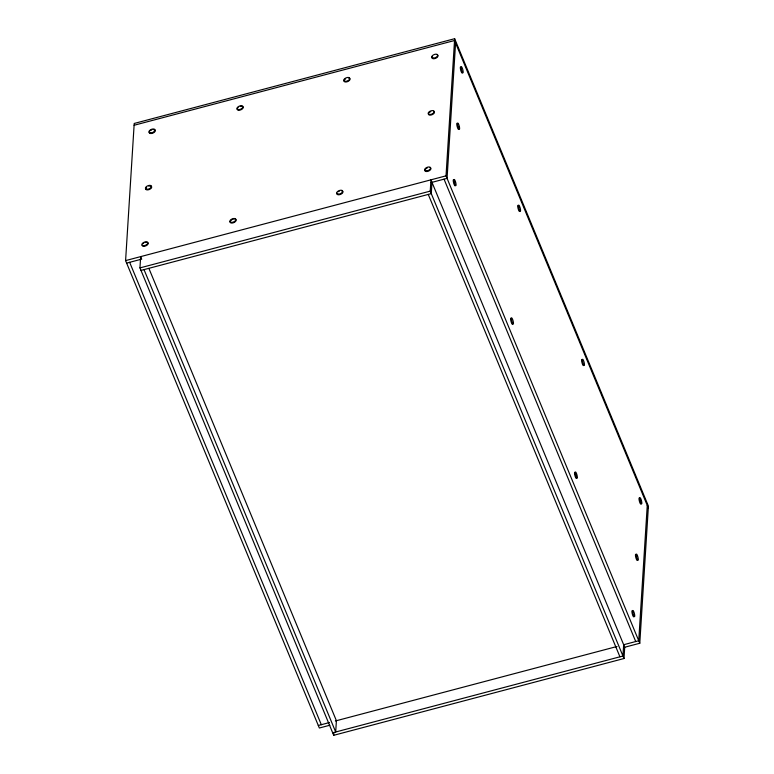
<?xml version="1.0" encoding="UTF-8"?>
<svg xmlns="http://www.w3.org/2000/svg" width="774" height="774" viewBox="0 0 774 774"><rect width="100%" height="100%" fill="white"/><g stroke="black" fill="none" stroke-linecap="round" stroke-linejoin="round"><path stroke-width="1.16" d="M329.83 725.238L319.352 728.015L125.591 260.606L134.212 123.463L454.648 38.7L648.409 506.099L639.788 643.252L624.637 647.258M623.999 658.519L430.238 191.11L430.944 179.839L624.705 647.238L623.999 658.519L333.72 735.3L139.959 267.901L140.665 256.62L141.361 258.293M333.72 735.3L333.855 733.046M431.989 182.345L431.273 193.626L140.994 270.407M639.788 643.252L446.027 175.843L454.648 38.7M455.576 43.015L447.062 178.359L431.195 182.558M623.66 644.732L622.954 656.004L332.675 732.794M647.258 505.403L638.744 640.737L623.592 644.752M134.105 125.262L454.541 40.509L648.302 507.908M125.591 260.606L446.027 175.843M126.626 263.112L141.777 259.106M139.959 267.901L430.238 191.11M318.308 725.499L329.501 722.539M335.345 720.991L617.023 646.484M444.044 179.152L635.725 641.54M428.264 194.419L619.935 656.807M148.889 268.385L336.4 720.71L335.693 731.991L144.012 269.604M129.645 262.318L321.326 724.706M633.925 616.665A3.193 0.677 75.2 0 1 632.232 613.685A3.193 0.677 75.2 0 1 632.532 610.957M632.793 611.383A3.193 0.677 75.2 0 1 633.064 611.973M576.601 477.848A3.193 0.677 75.2 0 1 574.947 475.642A3.193 0.677 75.2 0 1 575.14 472.517M575.401 472.943A3.193 0.677 75.2 0 1 575.672 473.533M576.175 475.023A3.193 0.677 75.2 0 1 576.378 475.836M512.698 323.164A3.193 0.677 75.2 0 1 511.914 323.764A3.193 0.677 75.2 0 1 510.676 319.691A3.193 0.677 75.2 0 1 511.246 318.385M455.315 185.276A3.193 0.677 75.2 0 1 453.661 183.07A3.193 0.677 75.2 0 1 453.854 179.945M454.657 181.667A3.193 0.677 75.2 0 1 454.889 182.451M637.544 559.892A3.193 0.677 75.2 0 1 635.88 557.696A3.193 0.677 75.2 0 1 636.073 554.571M636.615 555.577A3.193 0.677 75.2 0 1 636.876 556.293M458.866 128.881A3.193 0.677 75.2 0 1 457.202 126.675A3.193 0.677 75.2 0 1 457.405 123.55M458.643 126.868A3.193 0.677 75.2 0 1 458.779 127.642M641.085 503.506A3.193 0.677 75.2 0 1 640.021 503.013A3.193 0.677 75.2 0 1 639.005 498.833A3.193 0.677 75.2 0 1 639.885 498.601M640.427 499.898A3.193 0.677 75.2 0 1 640.669 500.681M583.693 365.057A3.193 0.677 75.2 0 1 582.638 364.564A3.193 0.677 75.2 0 1 581.613 360.394A3.193 0.677 75.2 0 1 582.493 360.152M519.799 210.934A3.193 0.677 75.2 0 1 518.145 208.728A3.193 0.677 75.2 0 1 518.338 205.603M518.88 206.619A3.193 0.677 75.2 0 1 519.141 207.326M519.722 209.696A3.193 0.677 75.2 0 1 519.799 210.373M462.407 72.485A3.193 0.677 75.2 0 1 460.753 70.289A3.193 0.677 75.2 0 1 460.946 67.164M146.75 242.378A3.193 1.674 -22.5 0 1 146.557 245.503A3.193 1.674 -22.5 0 1 142.126 245.135M143.093 243.626A3.193 1.674 -22.5 0 1 143.732 243.181M145.26 242.533A3.193 1.674 -22.5 0 1 146.034 242.388M234.715 219.11A3.193 1.674 -22.5 0 1 235.789 221.112A3.193 1.674 -22.5 0 1 231.968 223.047A3.193 1.674 -22.5 0 1 230.226 221.374M230.555 220.861A3.193 1.674 -22.5 0 1 231.697 219.913M232.442 219.535A3.193 1.674 -22.5 0 1 233.226 219.274M341.528 190.859A3.193 1.674 -22.5 0 1 342.611 192.861A3.193 1.674 -22.5 0 1 338.78 194.787A3.193 1.674 -22.5 0 1 337.038 193.123M338.509 191.662A3.193 1.674 -22.5 0 1 339.254 191.284M430.092 167.716A3.193 1.674 -22.5 0 1 429.938 170.27A3.193 1.674 -22.5 0 1 425.671 171.393A3.193 1.674 -22.5 0 1 425.835 168.838M426.474 168.393A3.193 1.674 -22.5 0 1 427.209 168.016M151.365 186.36A3.193 1.674 -22.5 0 1 148.976 189.63A3.193 1.674 -22.5 0 1 145.812 188.256M146.141 187.734A3.193 1.674 -22.5 0 1 146.644 187.24M148.811 186.147A3.193 1.674 -22.5 0 1 150.911 186.108M433.643 111.321A3.193 1.674 -22.5 0 1 432.482 114.523A3.193 1.674 -22.5 0 1 428.419 113.962M428.544 113.468A3.193 1.674 -22.5 0 1 429.377 112.453M430.025 111.998A3.193 1.674 -22.5 0 1 430.76 111.62M154.452 129.713A3.193 1.674 -22.5 0 1 154.481 132.102A3.193 1.674 -22.5 0 1 150.417 133.496A3.193 1.674 -22.5 0 1 149.682 131.348M150.833 130.39A3.193 1.674 -22.5 0 1 151.569 130.022M153.136 129.606A3.193 1.674 -22.5 0 1 153.852 129.597M242.872 106.696A3.193 1.674 -22.5 0 1 240.482 109.976A3.193 1.674 -22.5 0 1 237.318 108.592M237.647 108.079A3.193 1.674 -22.5 0 1 238.15 107.576M240.317 106.483A3.193 1.674 -22.5 0 1 242.417 106.454M348.619 78.077A3.193 1.674 -22.5 0 1 348.426 81.202A3.193 1.674 -22.5 0 1 344.004 80.835M344.13 80.341A3.193 1.674 -22.5 0 1 345.61 78.871M437.194 54.925A3.193 1.674 -22.5 0 1 437.213 57.315A3.193 1.674 -22.5 0 1 433.159 58.708A3.193 1.674 -22.5 0 1 432.424 56.56M632.668 611.624A3.193 0.677 75.2 0 0 634.361 616.626A3.193 0.677 75.2 0 0 634.08 612.486A3.193 0.677 75.2 0 0 632.668 611.624M575.276 473.175A3.193 0.677 75.2 0 0 576.969 478.187A3.193 0.677 75.2 0 0 576.698 474.046A3.193 0.677 75.2 0 0 575.276 473.175M511.391 319.052A3.193 0.677 75.2 0 0 513.075 324.054A3.193 0.677 75.2 0 0 512.804 319.914A3.193 0.677 75.2 0 0 511.391 319.052M453.999 180.603A3.193 0.677 75.2 0 0 455.683 185.615A3.193 0.677 75.2 0 0 455.412 181.474A3.193 0.677 75.2 0 0 453.999 180.603M636.218 555.229A3.193 0.677 75.2 0 0 637.911 560.241A3.193 0.677 75.2 0 0 637.631 556.09A3.193 0.677 75.2 0 0 636.218 555.229M457.54 124.217A3.193 0.677 75.2 0 0 459.234 129.219A3.193 0.677 75.2 0 0 458.953 125.078A3.193 0.677 75.2 0 0 457.54 124.217M639.769 498.833A3.193 0.677 75.2 0 0 641.452 503.845A3.193 0.677 75.2 0 0 641.182 499.704A3.193 0.677 75.2 0 0 639.769 498.833M582.377 360.394A3.193 0.677 75.2 0 0 584.07 365.396A3.193 0.677 75.2 0 0 583.789 361.255A3.193 0.677 75.2 0 0 582.377 360.394M518.483 206.261A3.193 0.677 75.2 0 0 520.176 211.273A3.193 0.677 75.2 0 0 519.896 207.132A3.193 0.677 75.2 0 0 518.483 206.261M461.091 67.822A3.193 0.677 75.2 0 0 462.784 72.824A3.193 0.677 75.2 0 0 462.504 68.683A3.193 0.677 75.2 0 0 461.091 67.822M143.277 245.677A3.193 1.674 -22.5 0 0 147.902 242.92A3.193 1.674 -22.5 0 0 143.48 242.552A3.193 1.674 -22.5 0 0 143.277 245.677M231.242 222.409A3.193 1.674 -22.5 0 0 235.867 219.652A3.193 1.674 -22.5 0 0 231.436 219.284A3.193 1.674 -22.5 0 0 231.242 222.409M338.054 194.158A3.193 1.674 -22.5 0 0 342.679 191.401A3.193 1.674 -22.5 0 0 338.248 191.033A3.193 1.674 -22.5 0 0 338.054 194.158M426.019 170.89A3.193 1.674 -22.5 0 0 430.644 168.132A3.193 1.674 -22.5 0 0 426.213 167.764A3.193 1.674 -22.5 0 0 426.019 170.89M146.828 189.282A3.193 1.674 -22.5 0 0 151.452 186.524A3.193 1.674 -22.5 0 0 147.021 186.157A3.193 1.674 -22.5 0 0 146.828 189.282M429.57 114.494A3.193 1.674 -22.5 0 0 434.185 111.737A3.193 1.674 -22.5 0 0 429.764 111.369A3.193 1.674 -22.5 0 0 429.57 114.494M150.379 132.896A3.193 1.674 -22.5 0 0 154.993 130.129A3.193 1.674 -22.5 0 0 150.572 129.761A3.193 1.674 -22.5 0 0 150.379 132.896M238.334 109.627A3.193 1.674 -22.5 0 0 242.959 106.86A3.193 1.674 -22.5 0 0 238.537 106.502A3.193 1.674 -22.5 0 0 238.334 109.627M345.146 81.367A3.193 1.674 -22.5 0 0 349.771 78.609A3.193 1.674 -22.5 0 0 345.349 78.242A3.193 1.674 -22.5 0 0 345.146 81.367M433.111 58.098A3.193 1.674 -22.5 0 0 437.736 55.341A3.193 1.674 -22.5 0 0 433.314 54.973A3.193 1.674 -22.5 0 0 433.111 58.098"/></g></svg>
